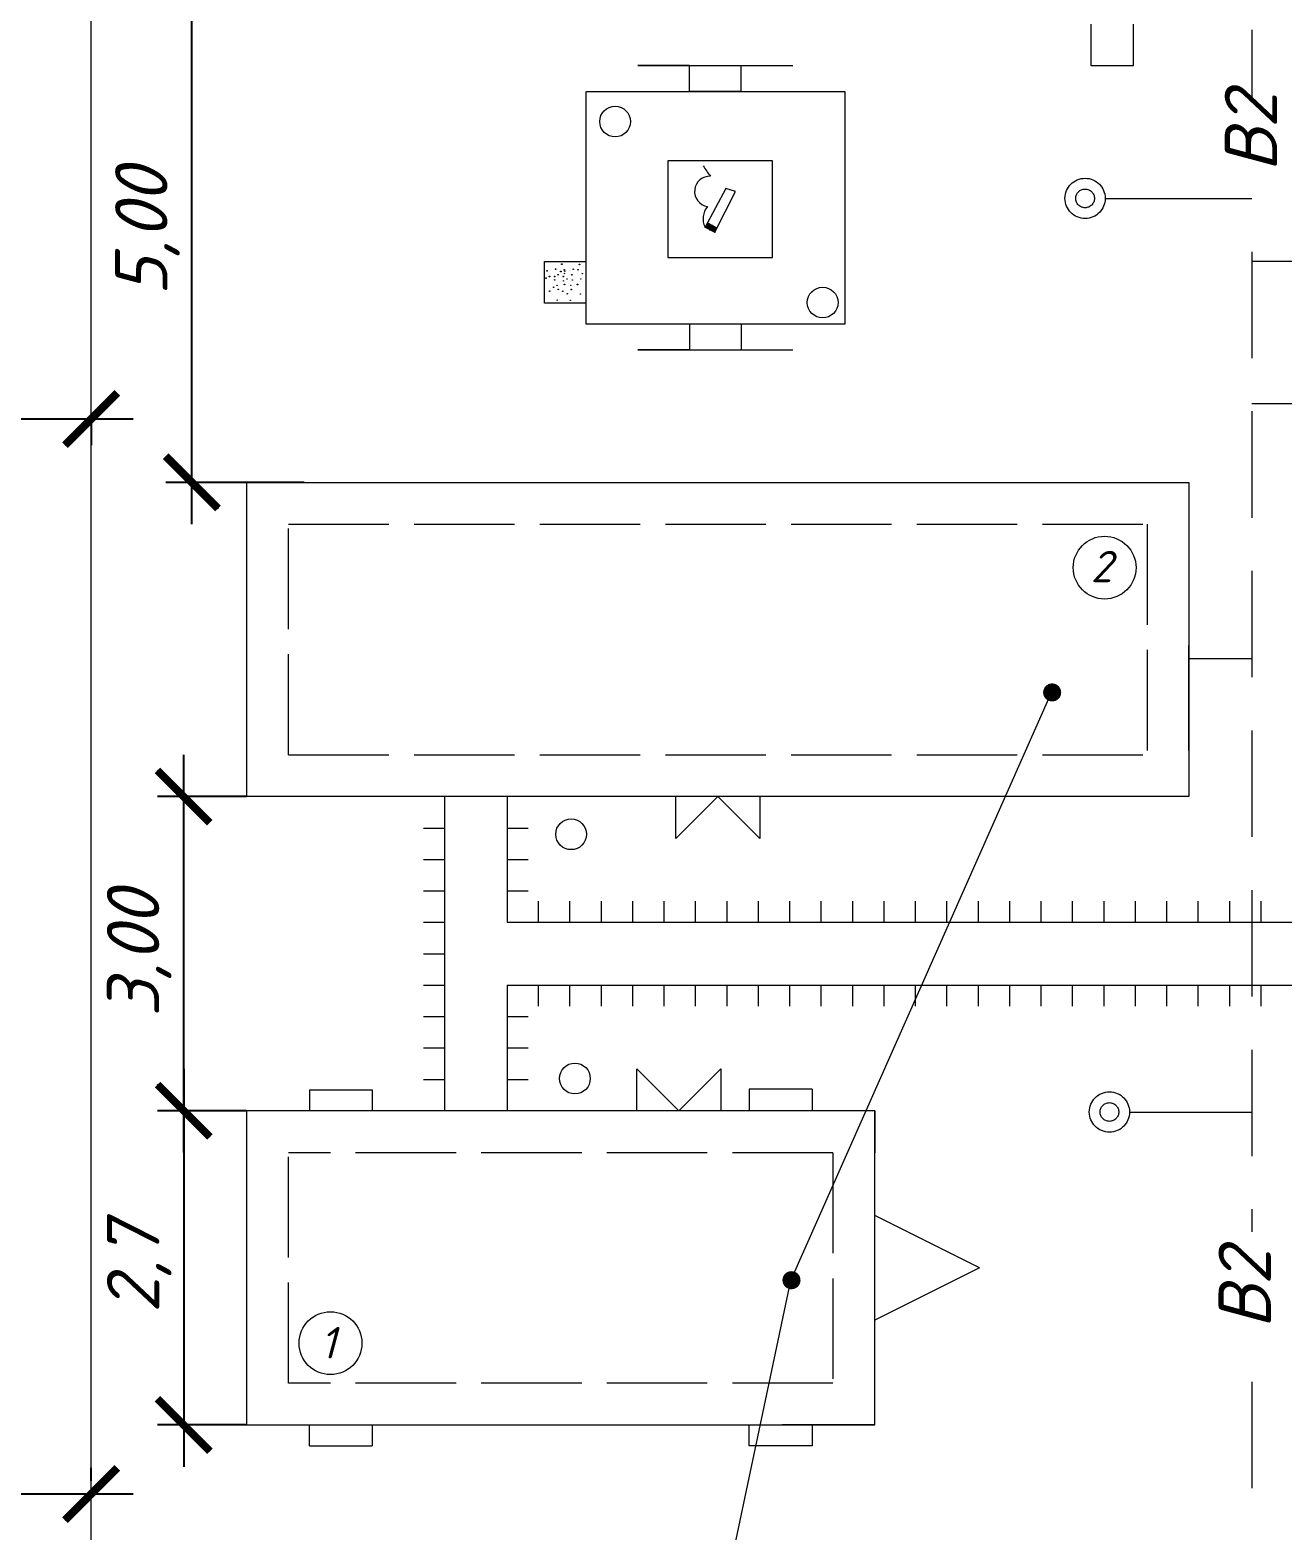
# Model space of a CAD drawing. Header units: millimetres. Extents: x 27137 to 30937, y -4667 to -569.
# Drawn here: x 30026.9 to 30086.7, y -2923.1 to -2851.4 of the extents above; entities that cross this region are included whole.
import ezdxf

# ---------------------------------------------------------------- set-up
doc = ezdxf.new("R2010")
doc.units = ezdxf.units.MM
doc.header["$LTSCALE"] = 0.4
doc.linetypes.add('ACAD_ISO02W100', pattern=[15, 12, -3])
doc.linetypes.add('штриховаяX2', pattern=[38.1, 25.4, -12.7])
doc.layers.add('здания', color=7, linetype='Continuous', lineweight=40)
doc.styles.add('Isocpeur', font='isocpeui.ttf', dxfattribs={"height": 2.5})
doc.styles.get("Standard").update_dxf_attribs({"font": 'isocpeui.ttf', "height": 2.5})
doc.dimstyles.new('06', dxfattribs={"dimtxt": 2.5, "dimasz": 2.5, "dimexe": 1.25, "dimexo": 0.625, "dimtad": 1, "dimdec": 0, "dimlfac": 200, "dimtxsty": 'Standard', "dimblk": 'OBLIQUE', "dimcen": 2.5, "dimdle": 2, "dimadec": 0, "dimazin": 0, "dimtfac": 1, "dimtdec": 0, "dimtmove": 0, "dimatfit": 3, "dimldrblk": 'OBLIQUE', "dimfxl": 1, "dimarcsym": 0})

# ---------------------------------------------------------------- blocks, each defined once
blk = doc.blocks.new('_Oblique')
at = {"color": 0, "linetype": 'ByBlock', "lineweight": -2}
blk.add_line((-0.5, -0.5), (0.5, 0.5), dxfattribs=at)
blk = doc.blocks.new('*D529')
at = {"color": 0, "lineweight": -2, "transparency": 16777216}
for p, q in [((29992.905, -2869.97), (30031.806, -2869.97)), ((29994.905, -2870.197), (29994.905, -2871.22)), ((30029.806, -2870.197), (30029.806, -2871.22))]:
    blk.add_line(p, q, dxfattribs=at)
at = {"layer": 'Defpoints', "color": 0, "transparency": 16777216}
for p in [(29994.905, -2869.572), (30029.806, -2869.572), (30029.806, -2869.97)]:
    blk.add_point(p, dxfattribs=at)
at = {"color": 0, "lineweight": -2, "transparency": 16777216, "xscale": 2.5, "yscale": 2.5, "zscale": 2.5, "rotation": 180}
blk.add_blockref('_Oblique', (29994.905, -2869.97), dxfattribs=at)
at = {"color": 0, "lineweight": -2, "transparency": 16777216, "xscale": 2.5, "yscale": 2.5, "zscale": 2.5}
blk.add_blockref('_Oblique', (30029.806, -2869.97), dxfattribs=at)
at = {"color": 0, "lineweight": 15, "transparency": 16777216, "insert": (30012.356, -2867.845), "char_height": 2.5, "attachment_point": 5, "style": 'Isocpeur'}
blk.add_mtext('7,00', dxfattribs=at)
blk = doc.blocks.new('*D559')
at = {"color": 0, "lineweight": -2, "transparency": 16777216}
for p, q in [((30034.614, -2875.001), (30034.614, -2847.06)), ((30039.969, -2849.06), (30033.364, -2849.06)), ((30039.969, -2873.001), (30033.364, -2873.001))]:
    blk.add_line(p, q, dxfattribs=at)
at = {"layer": 'Defpoints', "color": 0, "transparency": 16777216}
for p in [(30034.614, -2849.06), (30040.594, -2849.06), (30040.594, -2873.001)]:
    blk.add_point(p, dxfattribs=at)
at = {"color": 0, "lineweight": -2, "transparency": 16777216, "xscale": 2.5, "yscale": 2.5, "zscale": 2.5}
for p, rotation in [((30034.614, -2849.06), 90), ((30034.614, -2873.001), 270)]:
    blk.add_blockref('_Oblique', p, dxfattribs=dict(at, rotation=rotation))
at = {"color": 0, "lineweight": 15, "transparency": 16777216, "insert": (30032.489, -2861.03), "char_height": 2.5, "attachment_point": 5, "rotation": 90, "style": 'Isocpeur'}
blk.add_mtext('5,00', dxfattribs=at)
blk = doc.blocks.new('*D561')
at = {"color": 0, "lineweight": -2, "transparency": 16777216}
for p, q in [((30034.223, -2905.001), (30034.223, -2886.001)), ((30036.601, -2888.001), (30032.973, -2888.001)), ((30036.601, -2903.001), (30032.973, -2903.001))]:
    blk.add_line(p, q, dxfattribs=at)
at = {"layer": 'Defpoints', "color": 0, "transparency": 16777216}
for p in [(30034.223, -2888.001), (30037.226, -2888.001), (30037.226, -2903.001)]:
    blk.add_point(p, dxfattribs=at)
at = {"color": 0, "lineweight": -2, "transparency": 16777216, "xscale": 2.5, "yscale": 2.5, "zscale": 2.5}
for p, rotation in [((30034.223, -2888.001), 90), ((30034.223, -2903.001), 270)]:
    blk.add_blockref('_Oblique', p, dxfattribs=dict(at, rotation=rotation))
at = {"color": 0, "lineweight": 15, "transparency": 16777216, "insert": (30032.098, -2895.501), "char_height": 2.5, "attachment_point": 5, "rotation": 90, "style": 'Isocpeur'}
blk.add_mtext('3,00', dxfattribs=at)
blk = doc.blocks.new('*D565')
at = {"color": 0, "lineweight": -2, "transparency": 16777216}
for p, q in [((30029.806, -2920.672), (30029.806, -2920.047)), ((30007.589, -2921.297), (30031.806, -2921.297)), ((30009.589, -2921.922), (30009.589, -2922.547))]:
    blk.add_line(p, q, dxfattribs=at)
at = {"layer": 'Defpoints', "color": 0, "transparency": 16777216}
for p in [(30009.589, -2921.297), (30029.806, -2921.297), (30029.806, -2921.297)]:
    blk.add_point(p, dxfattribs=at)
at = {"color": 0, "lineweight": -2, "transparency": 16777216, "xscale": 2.5, "yscale": 2.5, "zscale": 2.5, "rotation": 180}
blk.add_blockref('_Oblique', (30009.589, -2921.297), dxfattribs=at)
at = {"color": 0, "lineweight": -2, "transparency": 16777216, "xscale": 2.5, "yscale": 2.5, "zscale": 2.5}
blk.add_blockref('_Oblique', (30029.806, -2921.297), dxfattribs=at)
at = {"color": 0, "lineweight": 15, "transparency": 16777216, "insert": (30019.698, -2919.172), "char_height": 2.5, "attachment_point": 5, "style": 'Isocpeur'}
blk.add_mtext('3,50', dxfattribs=at)
blk = doc.blocks.new('*D569')
at = {"color": 0, "lineweight": -2, "transparency": 16777216}
for p, q in [((30034.223, -2901.001), (30034.223, -2920.001)), ((30036.601, -2903.001), (30032.973, -2903.001)), ((30036.601, -2918.001), (30032.973, -2918.001))]:
    blk.add_line(p, q, dxfattribs=at)
at = {"layer": 'Defpoints', "color": 0, "transparency": 16777216}
for p in [(30037.226, -2903.001), (30034.223, -2918.001), (30037.226, -2918.001)]:
    blk.add_point(p, dxfattribs=at)
at = {"color": 0, "lineweight": -2, "transparency": 16777216, "xscale": 2.5, "yscale": 2.5, "zscale": 2.5}
for p, rotation in [((30034.223, -2903.001), 90), ((30034.223, -2918.001), 270)]:
    blk.add_blockref('_Oblique', p, dxfattribs=dict(at, rotation=rotation))
at = {"color": 0, "lineweight": 15, "transparency": 16777216, "insert": (30032.098, -2910.501), "char_height": 2.5, "attachment_point": 5, "rotation": 90, "style": 'Isocpeur'}
blk.add_mtext('2,7', dxfattribs=at)
blk = doc.blocks.new('_ArchTick')
at = {"color": 0, "linetype": 'ByBlock', "const_width": 0.15}
blk.add_lwpolyline([(-0.5, -0.5), (0.5, 0.5)], dxfattribs=at)

msp = doc.modelspace()

# ---------------------------------------------------------------- hatches: boundary and pattern name
at = {"lineweight": 15}
h = msp.add_hatch(color=256, dxfattribs=at)
h.dxf.hatch_style = 1
h.paths.add_polyline_path([(30075.2592, -2883.0284), (30075.6918, -2883.0284), (30076.1243, -2883.0284, -1)])
h.paths.add_polyline_path([(30075.6918, -2882.5959, -0.4142136), (30076.1243, -2883.0284), (30075.6918, -2883.0284)])
h = msp.add_hatch(color=256, dxfattribs=at)
h.dxf.hatch_style = 1
h.paths.add_polyline_path([(30075.6918, -2882.5959), (30075.6918, -2883.0284), (30075.2592, -2883.0284, -0.4142136)])
h = msp.add_hatch(color=256, dxfattribs=at)
h.dxf.hatch_style = 1
h.paths.add_polyline_path([(30062.8123, -2911.0904), (30063.2448, -2911.0904), (30063.6774, -2911.0904, -1)])
h.paths.add_polyline_path([(30063.2448, -2910.6579, -0.4142136), (30063.6774, -2911.0904), (30063.2448, -2911.0904)])
h = msp.add_hatch(color=256, dxfattribs=at)
h.dxf.hatch_style = 1
h.paths.add_polyline_path([(30063.2448, -2910.6579), (30063.2448, -2911.0904), (30062.8123, -2911.0904, -0.4142136)])

# ---------------------------------------------------------------- linework, layer by layer
at = {"linetype": 'штриховаяX2', "lineweight": 15, "ltscale": 0.5}
for p, q in [((30085.228, -2836.1554), (30085.228, -2854.8193)), ((30085.228, -2861.9845), (30085.228, -2908.7802)), ((30085.228, -2869.2271), (30093.4163, -2869.2271)), ((30085.228, -2881.422), (30082.2265, -2881.422)), ((30085.228, -2915.9453), (30085.228, -2936.1302))]:
    msp.add_line(p, q, dxfattribs=at)
at = {"lineweight": 15}
for p, q in [((30029.8064, -2946.0523), (30029.8064, -2841.0523)), ((30077.5591, -2853.1158), (30077.5591, -2851.1158)), ((30079.5591, -2851.1158), (30079.5591, -2853.1158)), ((30058.3759, -2853.1041), (30055.9086, -2853.1041)), ((30055.9086, -2853.1041), (30060.8433, -2853.1041)), ((30058.3759, -2854.3377), (30058.3759, -2853.1041)), ((30060.8433, -2854.3377), (30060.8433, -2853.1041)), ((30060.8433, -2853.1041), (30063.3106, -2853.1041)), ((30079.5591, -2853.1158), (30077.5591, -2853.1158)), ((30053.4413, -2865.4408), (30053.4413, -2854.3377)), ((30053.4574, -2854.3409), (30065.7941, -2854.3409)), ((30060.8433, -2854.3377), (30058.3759, -2854.3377)), ((30065.7941, -2854.3409), (30065.7941, -2865.444)), ((30060.1035, -2858.9639), (30059.1157, -2860.8146)), ((30059.5787, -2861.0613), (30060.5665, -2859.1181)), ((30060.5665, -2859.1181), (30060.1035, -2858.9639)), ((30059.2274, -2860.6054), (30059.6856, -2860.8512)), ((30059.1157, -2860.8146), (30059.1157, -2860.8146)), ((30059.1157, -2860.8146), (30059.5787, -2861.0613)), ((30051.4565, -2864.4486), (30051.4565, -2862.4486)), ((30051.4565, -2862.4486), (30053.4565, -2862.4486)), ((30053.4565, -2864.4486), (30051.4565, -2864.4486)), ((30065.7941, -2865.444), (30053.4413, -2865.4408)), ((30058.3759, -2865.4408), (30058.3759, -2866.6744)), ((30060.8433, -2865.4408), (30060.8433, -2866.6744)), ((30058.3759, -2866.6744), (30055.9086, -2866.6744)), ((30055.9086, -2866.6744), (30060.8433, -2866.6744)), ((30060.8433, -2866.6744), (30063.3106, -2866.6744)), ((30037.2265, -2873.0013), (30082.2265, -2873.0013)), ((30037.2265, -2873.0013), (30082.2265, -2873.0013)), ((30037.2265, -2873.0013), (30037.2265, -2888.0013)), ((30082.2265, -2873.0013), (30082.2265, -2888.0013)), ((30082.2265, -2873.0013), (30082.2265, -2888.0013)), ((30082.2265, -2885.7946), (30082.2265, -2880.7946)), ((30082.2265, -2885.7946), (30082.2265, -2880.7946)), ((30082.2265, -2888.0013), (30037.2265, -2888.0013)), ((30046.6689, -2888.0013), (30046.6689, -2903.0013)), ((30046.6689, -2888.0013), (30046.6689, -2898.5013)), ((30049.6689, -2888.0013), (30049.6689, -2894.0013)), ((30057.7265, -2890.0013), (30057.7265, -2888.0013)), ((30057.7265, -2890.0013), (30059.7265, -2888.0013)), ((30059.7265, -2888.0013), (30061.7265, -2890.0013)), ((30061.7265, -2888.0013), (30061.7265, -2890.0013)), ((30045.6689, -2889.5013), (30046.6689, -2889.5013)), ((30045.6689, -2889.5013), (30046.6689, -2889.5013)), ((30049.6689, -2889.5013), (30050.6689, -2889.5013)), ((30049.6689, -2889.5013), (30050.6689, -2889.5013)), ((30045.6689, -2891.0013), (30046.6689, -2891.0013)), ((30045.6689, -2891.0013), (30046.6689, -2891.0013)), ((30049.6689, -2891.0013), (30050.6689, -2891.0013)), ((30049.6689, -2891.0013), (30050.6689, -2891.0013)), ((30045.6689, -2892.5013), (30046.6689, -2892.5013)), ((30045.6689, -2892.5013), (30046.6689, -2892.5013)), ((30049.6689, -2892.5013), (30050.6689, -2892.5013)), ((30049.6689, -2892.5013), (30050.6689, -2892.5013)), ((30051.1689, -2894.0013), (30051.1689, -2893.0013)), ((30051.1689, -2894.0013), (30051.1689, -2893.0013)), ((30052.6689, -2894.0013), (30052.6689, -2893.0013)), ((30052.6689, -2894.0013), (30052.6689, -2893.0013)), ((30054.1689, -2894.0013), (30054.1689, -2893.0013)), ((30054.1689, -2894.0013), (30054.1689, -2893.0013)), ((30055.6689, -2894.0013), (30055.6689, -2893.0013)), ((30055.6689, -2894.0013), (30055.6689, -2893.0013)), ((30057.1689, -2894.0013), (30057.1689, -2893.0013)), ((30057.1689, -2894.0013), (30057.1689, -2893.0013)), ((30058.6689, -2894.0013), (30058.6689, -2893.0013)), ((30058.6689, -2894.0013), (30058.6689, -2893.0013)), ((30060.1689, -2894.0013), (30060.1689, -2893.0013)), ((30060.1689, -2894.0013), (30060.1689, -2893.0013)), ((30061.6689, -2894.0013), (30061.6689, -2893.0013)), ((30061.6689, -2894.0013), (30061.6689, -2893.0013)), ((30063.1689, -2894.0013), (30063.1689, -2893.0013)), ((30063.1689, -2894.0013), (30063.1689, -2893.0013)), ((30063.1689, -2894.0013), (30063.1689, -2893.0013)), ((30063.1689, -2894.0013), (30063.1689, -2893.0013)), ((30064.6689, -2894.0013), (30064.6689, -2893.0013)), ((30064.6689, -2894.0013), (30064.6689, -2893.0013)), ((30066.1689, -2894.0013), (30066.1689, -2893.0013)), ((30066.1689, -2894.0013), (30066.1689, -2893.0013)), ((30067.6689, -2894.0013), (30067.6689, -2893.0013)), ((30067.6689, -2894.0013), (30067.6689, -2893.0013)), ((30069.1689, -2894.0013), (30069.1689, -2893.0013)), ((30069.1689, -2894.0013), (30069.1689, -2893.0013)), ((30070.6689, -2894.0013), (30070.6689, -2893.0013)), ((30070.6689, -2894.0013), (30070.6689, -2893.0013)), ((30072.1689, -2894.0013), (30072.1689, -2893.0013)), ((30072.1689, -2894.0013), (30072.1689, -2893.0013)), ((30073.6689, -2894.0013), (30073.6689, -2893.0013)), ((30073.6689, -2894.0013), (30073.6689, -2893.0013)), ((30075.1689, -2894.0013), (30075.1689, -2893.0013)), ((30075.1689, -2894.0013), (30075.1689, -2893.0013)), ((30075.1689, -2894.0013), (30075.1689, -2893.0013)), ((30075.1689, -2894.0013), (30075.1689, -2893.0013)), ((30076.6689, -2894.0013), (30076.6689, -2893.0013)), ((30076.6689, -2894.0013), (30076.6689, -2893.0013)), ((30078.1689, -2894.0013), (30078.1689, -2893.0013)), ((30078.1689, -2894.0013), (30078.1689, -2893.0013)), ((30079.6689, -2894.0013), (30079.6689, -2893.0013)), ((30079.6689, -2894.0013), (30079.6689, -2893.0013)), ((30081.1689, -2894.0013), (30081.1689, -2893.0013)), ((30081.1689, -2894.0013), (30081.1689, -2893.0013)), ((30082.6689, -2894.0013), (30082.6689, -2893.0013)), ((30082.6689, -2894.0013), (30082.6689, -2893.0013)), ((30084.1689, -2894.0013), (30084.1689, -2893.0013)), ((30084.1689, -2894.0013), (30084.1689, -2893.0013)), ((30085.6689, -2894.0013), (30085.6689, -2893.0013)), ((30085.6689, -2894.0013), (30085.6689, -2893.0013)), ((30045.6689, -2894.0013), (30046.6689, -2894.0013)), ((30045.6689, -2894.0013), (30046.6689, -2894.0013)), ((30049.6689, -2894.0013), (30088.9974, -2894.0013)), ((30049.6689, -2894.0013), (30051.1689, -2894.0013)), ((30049.6689, -2894.0013), (30050.6689, -2894.0013)), ((30049.6689, -2894.0013), (30050.6689, -2894.0013)), ((30045.6689, -2895.5013), (30046.6689, -2895.5013)), ((30045.6689, -2897.0013), (30046.6689, -2897.0013)), ((30045.6689, -2897.0013), (30046.6689, -2897.0013)), ((30045.6689, -2897.0013), (30046.6689, -2897.0013)), ((30049.6689, -2897.0013), (30060.1689, -2897.0013)), ((30049.6689, -2897.0013), (30049.6689, -2903.0013)), ((30049.6689, -2897.0013), (30050.6689, -2897.0013)), ((30049.6689, -2897.0013), (30050.6689, -2897.0013)), ((30049.6689, -2897.0013), (30050.6689, -2897.0013)), ((30049.6689, -2897.0013), (30088.9974, -2897.0013)), ((30051.1689, -2898.0013), (30051.1689, -2897.0013)), ((30051.1689, -2898.0013), (30051.1689, -2897.0013)), ((30052.6689, -2898.0013), (30052.6689, -2897.0013)), ((30052.6689, -2898.0013), (30052.6689, -2897.0013)), ((30054.1689, -2898.0013), (30054.1689, -2897.0013)), ((30054.1689, -2898.0013), (30054.1689, -2897.0013)), ((30055.6689, -2898.0013), (30055.6689, -2897.0013)), ((30055.6689, -2898.0013), (30055.6689, -2897.0013)), ((30057.1689, -2898.0013), (30057.1689, -2897.0013)), ((30057.1689, -2898.0013), (30057.1689, -2897.0013)), ((30058.6689, -2898.0013), (30058.6689, -2897.0013)), ((30058.6689, -2898.0013), (30058.6689, -2897.0013)), ((30060.1689, -2898.0013), (30060.1689, -2897.0013)), ((30060.1689, -2898.0013), (30060.1689, -2897.0013)), ((30061.6689, -2898.0013), (30061.6689, -2897.0013)), ((30061.6689, -2898.0013), (30061.6689, -2897.0013)), ((30063.1689, -2898.0013), (30063.1689, -2897.0013)), ((30063.1689, -2898.0013), (30063.1689, -2897.0013)), ((30063.1689, -2898.0013), (30063.1689, -2897.0013)), ((30063.1689, -2898.0013), (30063.1689, -2897.0013)), ((30064.6689, -2898.0013), (30064.6689, -2897.0013)), ((30064.6689, -2898.0013), (30064.6689, -2897.0013)), ((30066.1689, -2898.0013), (30066.1689, -2897.0013)), ((30066.1689, -2898.0013), (30066.1689, -2897.0013)), ((30067.6689, -2898.0013), (30067.6689, -2897.0013)), ((30067.6689, -2898.0013), (30067.6689, -2897.0013)), ((30069.1689, -2898.0013), (30069.1689, -2897.0013)), ((30069.1689, -2898.0013), (30069.1689, -2897.0013)), ((30070.6689, -2898.0013), (30070.6689, -2897.0013)), ((30070.6689, -2898.0013), (30070.6689, -2897.0013)), ((30072.1689, -2898.0013), (30072.1689, -2897.0013)), ((30072.1689, -2898.0013), (30072.1689, -2897.0013)), ((30073.6689, -2898.0013), (30073.6689, -2897.0013)), ((30073.6689, -2898.0013), (30073.6689, -2897.0013)), ((30075.1689, -2898.0013), (30075.1689, -2897.0013)), ((30075.1689, -2898.0013), (30075.1689, -2897.0013)), ((30075.1689, -2898.0013), (30075.1689, -2897.0013)), ((30075.1689, -2898.0013), (30075.1689, -2897.0013)), ((30076.6689, -2898.0013), (30076.6689, -2897.0013)), ((30076.6689, -2898.0013), (30076.6689, -2897.0013)), ((30078.1689, -2898.0013), (30078.1689, -2897.0013)), ((30078.1689, -2898.0013), (30078.1689, -2897.0013)), ((30079.6689, -2898.0013), (30079.6689, -2897.0013)), ((30079.6689, -2898.0013), (30079.6689, -2897.0013)), ((30081.1689, -2898.0013), (30081.1689, -2897.0013)), ((30081.1689, -2898.0013), (30081.1689, -2897.0013)), ((30082.6689, -2898.0013), (30082.6689, -2897.0013)), ((30082.6689, -2898.0013), (30082.6689, -2897.0013)), ((30084.1689, -2898.0013), (30084.1689, -2897.0013)), ((30084.1689, -2898.0013), (30084.1689, -2897.0013)), ((30085.6689, -2898.0013), (30085.6689, -2897.0013)), ((30085.6689, -2898.0013), (30085.6689, -2897.0013)), ((30045.6689, -2898.5013), (30046.6689, -2898.5013)), ((30045.6689, -2898.5013), (30046.6689, -2898.5013)), ((30049.6689, -2898.5013), (30050.6689, -2898.5013)), ((30049.6689, -2898.5013), (30050.6689, -2898.5013)), ((30045.6689, -2900.0013), (30046.6689, -2900.0013)), ((30049.6689, -2900.0013), (30050.6689, -2900.0013)), ((30049.6689, -2900.0013), (30050.6689, -2900.0013)), ((30045.6689, -2901.5013), (30046.6689, -2901.5013)), ((30049.6689, -2901.5013), (30050.6689, -2901.5013)), ((30055.8667, -2903.0013), (30055.8667, -2901.0013)), ((30057.8667, -2903.0013), (30055.8667, -2901.0013)), ((30059.8667, -2901.0013), (30057.8667, -2903.0013)), ((30059.8667, -2901.0013), (30059.8667, -2903.0013)), ((30040.2265, -2902.0013), (30043.2265, -2902.0013)), ((30040.2265, -2902.0013), (30040.2265, -2903.0013)), ((30043.2265, -2902.0013), (30043.2265, -2903.0013)), ((30064.2265, -2901.9752), (30061.2265, -2901.9752)), ((30061.2265, -2901.9752), (30061.2265, -2902.9752)), ((30064.2265, -2901.9752), (30064.2265, -2902.9752)), ((30067.2265, -2903.0013), (30037.2265, -2903.0013)), ((30037.2265, -2903.0013), (30037.2265, -2918.0013)), ((30067.2265, -2903.0013), (30037.2265, -2903.0013)), ((30037.2265, -2903.0013), (30037.2265, -2918.0013)), ((30065.2265, -2903.0013), (30062.2265, -2903.0013)), ((30067.2265, -2918.0013), (30067.2265, -2903.0013)), ((30067.2265, -2918.0013), (30067.2265, -2903.0013)), ((30067.2265, -2903.0013), (30067.2265, -2905.0013)), ((30072.2265, -2910.5013), (30067.2265, -2908.0013)), ((30072.2265, -2910.5013), (30067.2265, -2913.0013)), ((30037.2265, -2918.0013), (30067.2265, -2918.0013)), ((30037.2265, -2918.0013), (30067.2265, -2918.0013)), ((30040.2265, -2919.0013), (30040.2265, -2918.0013)), ((30043.2265, -2918.0013), (30043.2265, -2919.0013)), ((30067.2265, -2918.0013), (30062.796, -2918.0013)), ((30067.2265, -2918.0013), (30062.796, -2918.0013)), ((30064.2265, -2918.0013), (30064.2265, -2919.0013)), ((30040.2265, -2919.0013), (30043.2265, -2919.0013)), ((30064.2265, -2919.0013), (30061.2265, -2919.0013))]:
    msp.add_line(p, q, dxfattribs=at)
at = {"lineweight": 15, "ltscale": 0.5}
for p, q in [((30078.2272, -2859.4409), (30085.228, -2859.4409)), ((30095.6571, -2862.4526), (30085.228, -2862.4526)), ((30063.2197, -2911.0975), (30075.6666, -2883.0355)), ((30079.3891, -2903.0607), (30085.228, -2903.0607)), ((30060.4232, -2924.3013), (30063.2197, -2911.0975)), ((30061.2265, -2919.0013), (30061.2265, -2918.0013))]:
    msp.add_line(p, q, dxfattribs=at)
at = {"linetype": 'ACAD_ISO02W100', "lineweight": 15}
for p, q in [((30039.2265, -2886.0013), (30039.2265, -2875.0013)), ((30039.2265, -2875.0013), (30080.2265, -2875.0013)), ((30080.2265, -2875.0013), (30080.2265, -2886.0013)), ((30039.2265, -2886.0013), (30080.2265, -2886.0013)), ((30067.2265, -2903.0013), (30065.2265, -2903.0013)), ((30039.2265, -2916.0013), (30039.2265, -2905.0013)), ((30065.2265, -2905.0013), (30039.2265, -2905.0013)), ((30065.2265, -2905.0013), (30065.2265, -2916.0013)), ((30065.2265, -2916.0013), (30039.2265, -2916.0013))]:
    msp.add_line(p, q, dxfattribs=at)
at = {"ltscale": 0.5}
for p, q in [((30037.2265, -2888.0013), (30034.2226, -2888.0013)), ((30037.2265, -2903.0013), (30034.2226, -2903.0013)), ((30037.2265, -2918.0013), (30034.2226, -2918.0013))]:
    msp.add_line(p, q, dxfattribs=at)
at = {"lineweight": 15}
msp.add_lwpolyline([(30062.3327, -2857.6461), (30057.335, -2857.6461), (30057.335, -2862.2653), (30062.3327, -2862.2653)], close=True, dxfattribs=at)
for centre, radius in [((30054.8229, -2855.7734), 0.7344), ((30051.9818, -2862.817), 0.0157), ((30052.2806, -2862.5793), 0.0157), ((30052.3959, -2862.8457), 0.0157), ((30052.8258, -2862.8274), 0.0157), ((30053.055, -2862.8457), 0.0157), ((30053.1246, -2862.5898), 0.0157), ((30051.5257, -2863.2518), 0.0157), ((30051.5729, -2862.9008), 0.0157), ((30051.6882, -2863.1671), 0.0157), ((30051.9346, -2863.168), 0.0157), ((30051.9346, -2863.3304), 0.0105), ((30052.0971, -2863.0833), 0.0157), ((30052.2334, -2862.9303), 0.0157), ((30052.3474, -2863.1671), 0.0157), ((30052.3645, -2863.3775), 0.0105), ((30052.4064, -2863.5485), 0.0157), ((30052.4169, -2862.9113), 0.0157), ((30052.4117, -2863.0265), 0.0105), ((30052.527, -2863.2929), 0.0105), ((30052.7563, -2863.0833), 0.0157), ((30052.7786, -2863.3408), 0.0105), ((30053.0302, -2863.5537), 0.0157), ((30053.1861, -2863.2929), 0.0105), ((30053.2557, -2863.037), 0.0105), ((30051.6987, -2863.87), 0.0157), ((30051.8874, -2863.6814), 0.0105), ((30052.05, -2863.5967), 0.0105), ((30052.1076, -2863.7861), 0.0157), ((30052.3225, -2863.8752), 0.0157), ((30052.5375, -2863.9957), 0.0105), ((30052.7091, -2863.5967), 0.0105), ((30052.7314, -2863.7914), 0.0157), ((30053.1613, -2864.0009), 0.0105), ((30064.7347, -2864.4146), 0.7344), ((30052.0604, -2864.2995), 0.0105), ((30052.6843, -2864.3048), 0.0105), ((30078.1984, -2877.071), 1.5), ((30052.723, -2889.8), 0.7344), ((30052.9047, -2901.4605), 0.7344), ((30041.2331, -2914.0976), 1.5)]:
    msp.add_circle(centre, radius, dxfattribs=at)
at = {"linetype": 'штриховаяX2', "lineweight": 15}
for centre, radius in [((30077.2649, -2859.4409), 0.9623), ((30077.2649, -2859.4409), 0.4467), ((30078.4268, -2903.0607), 0.9623), ((30078.4268, -2903.0607), 0.4467)]:
    msp.add_circle(centre, radius, dxfattribs=at)
at = {"lineweight": 15}
for centre, radius, start, end in [((30059.3466, -2859.1086), 0.728, 87.235017, 260.968925), ((30062.1177, -2856.0957), 3.5651, 210.144625, 219.875569), ((30059.9422, -2860.4118), 0.9194, 140.548663, 205.981295)]:
    msp.add_arc(centre, radius, start, end, dxfattribs=at)
for p in [(30059.2123, -2860.6938), (30059.2183, -2860.6669), (30059.2257, -2860.6624), (30059.234, -2860.696), (30059.2414, -2860.6617), (30059.2437, -2860.6505), (30059.2527, -2860.6378), (30059.2556, -2860.6423), (30059.2661, -2860.6542), (30059.2709, -2860.6982), (30059.274, -2860.68), (30059.2788, -2860.6684), (30059.2811, -2860.6893), (30059.299, -2860.6602), (30059.3012, -2860.6863), (30059.3065, -2860.6759), (30059.3125, -2860.6931), (30059.3185, -2860.6998), (30059.3506, -2860.6938), (30059.3536, -2860.6871), (30059.1157, -2860.8146), (30059.1637, -2860.8081), (30059.1742, -2860.7655), (30059.1824, -2860.7991), (30059.1846, -2860.8141), (30059.1846, -2860.8305), (30059.2011, -2860.7297), (30059.2175, -2860.829), (30059.219, -2860.7648), (30059.2213, -2860.7334), (30059.2255, -2860.807), (30059.2295, -2860.8566), (30059.2407, -2860.7889), (30059.2467, -2860.7603), (30059.2497, -2860.8081), (30059.2498, -2860.7375), (30059.2684, -2860.8215), (30059.2699, -2860.8552), (30059.2709, -2860.7254), (30059.2721, -2860.7401), (30059.2721, -2860.8619), (30059.2758, -2860.7655), (30059.2766, -2860.8454), (30059.2773, -2860.7289), (30059.2788, -2860.8283), (30059.29, -2860.758), (30059.2923, -2860.8051), (30059.2938, -2860.7961), (30059.2968, -2860.8888), (30059.2982, -2860.8433), (30059.3057, -2860.7722), (30059.3057, -2860.7909), (30059.3102, -2860.7125), (30059.3102, -2860.7573), (30059.3132, -2860.8806), (30059.3163, -2860.7587), (30059.3163, -2860.7677), (30059.3199, -2860.7842), (30059.3252, -2860.8716), (30059.3282, -2860.8753), (30059.3315, -2860.8161), (30059.3319, -2860.8342), (30059.3341, -2860.8656), (30059.3345, -2860.7345), (30059.3349, -2860.7117), (30059.3349, -2860.8103), (30059.3379, -2860.7356), (30059.3454, -2860.8843), (30059.3461, -2860.7737), (30059.3466, -2860.8463), (30059.3469, -2860.8955), (30059.3472, -2860.9379), (30059.3491, -2860.9112), (30059.3513, -2860.7752), (30059.3513, -2860.8955), (30059.3521, -2860.7095), (30059.3551, -2860.7177), (30059.3633, -2860.9306), (30059.3641, -2860.8088), (30059.3641, -2860.8985), (30059.3656, -2860.7409), (30059.3663, -2860.8238), (30059.3663, -2860.8462), (30059.3685, -2860.717), (30059.3685, -2860.8619), (30059.373, -2860.7902), (30059.3768, -2860.8111), (30059.3783, -2860.7528), (30059.379, -2860.8088), (30059.3797, -2860.8245), (30059.382, -2860.8693), (30059.3827, -2860.7663), (30059.3827, -2860.8933), (30059.3865, -2860.8088), (30059.3895, -2860.7534), (30059.391, -2860.8649), (30059.395, -2860.8131), (30059.3955, -2860.8469), (30059.3955, -2860.9388), (30059.3962, -2860.7229), (30059.3984, -2860.7409), (30059.4022, -2860.7364), (30059.4059, -2860.8529), (30059.4071, -2860.9159), (30059.4104, -2860.9328), (30059.4112, -2860.826), (30059.4164, -2860.7475), (30059.4253, -2860.801), (30059.4336, -2860.8365), (30059.4343, -2860.8675), (30059.4343, -2860.931), (30059.4351, -2860.7631), (30059.4358, -2860.8051), (30059.4396, -2860.9485), (30059.4403, -2860.9007), (30059.4403, -2860.9687), (30059.4411, -2860.7991), (30059.4441, -2860.8977), (30059.4448, -2860.888), (30059.4493, -2860.8641), (30059.4508, -2860.8372), (30059.4515, -2860.7476), (30059.4538, -2860.968), (30059.4553, -2860.7655), (30059.4565, -2860.7283), (30059.4565, -2860.7283), (30059.4597, -2860.8066), (30059.4627, -2860.9695), (30059.4665, -2860.9784), (30059.4687, -2860.7893), (30059.4695, -2860.835), (30059.4702, -2860.8776), (30059.4725, -2860.8327), (30059.4747, -2860.826), (30059.4769, -2860.9418), (30059.4797, -2860.8615), (30059.4844, -2860.9381), (30059.4852, -2860.9739), (30059.4858, -2860.8977), (30059.4858, -2860.928), (30059.4867, -2860.7968), (30059.4911, -2860.8118), (30059.5016, -2860.95), (30059.5024, -2860.8611), (30059.5039, -2860.9067), (30059.5054, -2860.9971), (30059.5061, -2860.773), (30059.507, -2860.9431), (30059.507, -2860.9733), (30059.5083, -2860.9134), (30059.5106, -2860.8656), (30059.5121, -2860.8581), (30059.513, -2860.9431), (30059.5188, -2860.8791), (30059.5196, -2860.8828), (30059.5203, -2860.9986), (30059.5233, -2860.7991), (30059.5251, -2860.9794), (30059.5263, -2860.8522), (30059.5278, -2860.8469), (30059.5285, -2860.8126), (30059.5342, -2860.9552), (30059.5345, -2860.844), (30059.5345, -2861.0165), (30059.5368, -2860.9441), (30059.5375, -2860.9851), (30059.5382, -2860.9381), (30059.539, -2860.8798), (30059.5465, -2860.8574), (30059.5493, -2860.8917), (30059.5517, -2860.8184), (30059.5525, -2860.9164), (30059.5554, -2860.8716), (30059.5577, -2861.0031), (30059.5614, -2860.8917), (30059.5629, -2860.835), (30059.5629, -2861.0292), (30059.5645, -2860.934), (30059.5675, -2860.9552), (30059.5682, -2860.9157), (30059.5682, -2861.0285), (30059.5705, -2860.9552), (30059.5749, -2861.0188), (30059.5749, -2861.0344), (30059.5786, -2860.8387), (30059.5787, -2861.0613), (30059.5787, -2861.0613), (30059.5801, -2861.012), (30059.5816, -2860.8133), (30059.5839, -2860.8783), (30059.5913, -2860.8522), (30059.5917, -2860.931), (30059.5928, -2860.9859), (30059.6008, -2860.8947), (30059.604, -2860.9709), (30059.6055, -2860.9455), (30059.6068, -2860.8766), (30059.607, -2860.8371), (30059.6205, -2860.9426), (30059.6272, -2860.855), (30059.6295, -2860.8462), (30059.6295, -2860.9149), (30059.6317, -2860.9022), (30059.6325, -2860.9246), (30059.6339, -2860.8812), (30059.6339, -2860.9013), (30059.6437, -2860.8962), (30059.6474, -2860.8559), (30059.6601, -2860.8761), (30059.6609, -2860.8671), (30059.6856, -2860.8512)]:
    msp.add_point(p, dxfattribs=at)

# ---------------------------------------------------------------- block references
at = {"layer": 'здания', "color": 7, "lineweight": 20, "xscale": 2.5, "yscale": 2.5, "zscale": 2.5}
for p, rotation in [((30029.8064, -2869.9703), 180), ((30034.6142, -2873.0013), 270), ((30034.2226, -2888.0013), 270), ((30034.2226, -2903.0013), 270), ((30034.2226, -2918.0013), 270), ((30029.8064, -2921.297), 180)]:
    msp.add_blockref('_ArchTick', p, dxfattribs=dict(at, rotation=rotation))

# ---------------------------------------------------------------- texts
at = {"linetype": 'штриховаяX2', "lineweight": 15, "char_height": 2.5, "attachment_point": 3, "rotation": 90, "style": 'Isocpeur'}
for insert in [(30083.932, -2854.379), (30083.6345, -2909.6135)]:
    msp.add_mtext_dynamic_manual_height_columns('В2', width=5.498522, gutter_width=12.5, heights=[0], dxfattribs=dict(at, insert=insert))
at = {"lineweight": 15, "insert": (30078.5612, -2876.2694), "char_height": 1.5, "attachment_point": 3, "rotation": 359.838391, "style": 'Isocpeur'}
msp.add_mtext_dynamic_manual_height_columns('2', width=1.525272, gutter_width=12.5, heights=[0], dxfattribs=at)
at = {"lineweight": 15, "insert": (30041.4938, -2913.3224), "char_height": 1.5, "attachment_point": 3, "style": 'Isocpeur'}
msp.add_mtext_dynamic_manual_height_columns('1', width=1.525272, gutter_width=12.5, heights=[0], dxfattribs=at)

# ---------------------------------------------------------------- dimensions: what is measured, and where the dimension line sits
at = {"lineweight": 15}
for p1, p2, distance, text, picture, middle in [((30040.5942, -2873.0013), (30040.5942, -2849.0597), 5.98, '5,00', '*D559', (30032.4892, -2861.0305)), ((29994.9047, -2869.5716), (30029.8064, -2869.5716), -0.3987, '7,00', '*D529', (30012.3556, -2867.8453)), ((30037.2265, -2903.0013), (30037.2265, -2888.0013), 3.0039, '3,00', '*D561', (30032.0976, -2895.5013)), ((30037.2265, -2903.0013), (30037.2265, -2918.0013), -3.0039, '2,7', '*D569', (30032.0976, -2910.5013)), ((30009.5888, -2921.297), (30029.8064, -2921.297), 0, '3,50', '*D565', (30019.6976, -2919.172))]:
    dim = msp.add_aligned_dim(p1=p1, p2=p2, distance=distance, text=text, dimstyle='06', override={"dimtxsty": 'Isocpeur'}, dxfattribs=at)
    dim.commit()
    dim.dimension.update_dxf_attribs({"geometry": picture, "text_midpoint": middle})

doc.saveas('drawing.dxf')
